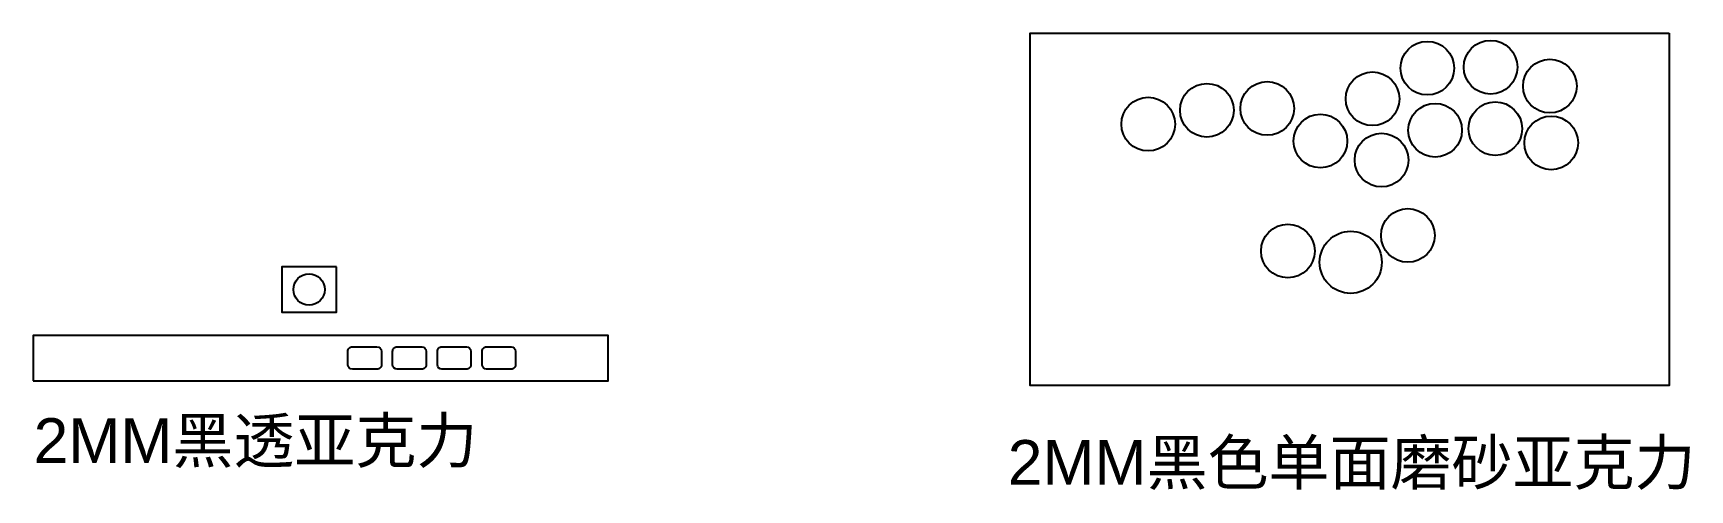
# Model space of a CAD drawing. Header units: inches. Extents: x -370 to 370, y -47 to 158.
import ezdxf

# ---------------------------------------------------------------- set-up
doc = ezdxf.new("R2010")
doc.units = ezdxf.units.IN
doc.header["$MEASUREMENT"] = 0
doc.styles.get("Standard").update_dxf_attribs({"font": 'arial.ttf'})

msp = doc.modelspace()

# ---------------------------------------------------------------- linework, layer by layer
msp.add_lwpolyline([(361.27, 157.6), (361.27, 0), (75.47, 0), (75.47, 157.6)], close=True)
at = {"linetype": 'Continuous'}
for points in [[(-234.79, 52.98), (-259.25, 52.98), (-259.25, 32.78), (-234.79, 32.78)], [(-370.4, 2.11), (-113.26, 2.11), (-113.26, 22.31), (-370.4, 22.31)]]:
    msp.add_lwpolyline(points, close=True, dxfattribs=at)
for points in [[(-227.64, 7.22, -0.414104), (-229.64, 9.22), (-229.64, 15.22, -0.414323), (-227.64, 17.22), (-216.64, 17.21, -0.414104), (-214.64, 15.21), (-214.64, 9.21, -0.414323), (-216.64, 7.21)], [(-207.64, 7.22, -0.414104), (-209.64, 9.22), (-209.64, 15.22, -0.414323), (-207.64, 17.22), (-196.64, 17.21, -0.414104), (-194.64, 15.21), (-194.64, 9.21, -0.414323), (-196.64, 7.21)], [(-187.64, 7.22, -0.414104), (-189.64, 9.22), (-189.64, 15.22, -0.414323), (-187.64, 17.22), (-176.64, 17.21, -0.414104), (-174.64, 15.21), (-174.64, 9.21, -0.414323), (-176.64, 7.21)], [(-167.64, 7.22, -0.414104), (-169.64, 9.22), (-169.64, 15.22, -0.414323), (-167.64, 17.22), (-156.64, 17.21, -0.414104), (-154.64, 15.21), (-154.64, 9.21, -0.414323), (-156.64, 7.21)]]:
    msp.add_lwpolyline(points, format="xyb", close=True)
for centre, radius in [((253.08, 141.92), 12), ((281.37, 142.35), 12), ((307.89, 133.91), 12), ((154.5, 123.08), 12), ((181.48, 123.91), 12), ((228.56, 128.21), 12), ((128.24, 116.89), 12), ((256.55, 114.14), 12), ((283.48, 114.85), 12), ((205.26, 109.32), 12), ((308.49, 108.48), 12), ((232.59, 100.81), 12), ((244.38, 67.1), 12), ((190.72, 60.11), 12), ((218.81, 55.06), 13.9), ((-247.02, 42.88), 7)]:
    msp.add_circle(centre, radius)

# ---------------------------------------------------------------- texts
at = {"char_height": 20, "attachment_point": 1}
for s, width, insert in [('2MM{\\fSimSun|b0|i0|c134|p2;黑透亚克力}', 241.6907, (-370.2, -14.67)), ('2MM{\\fSimSun|b0|i0|c134|p2;黑色单面磨砂亚克力}', 401.8943, (65.42, -24.45))]:
    msp.add_mtext_dynamic_manual_height_columns(s, width=width, gutter_width=1, heights=[0], dxfattribs=dict(at, insert=insert))

doc.saveas('drawing.dxf')
